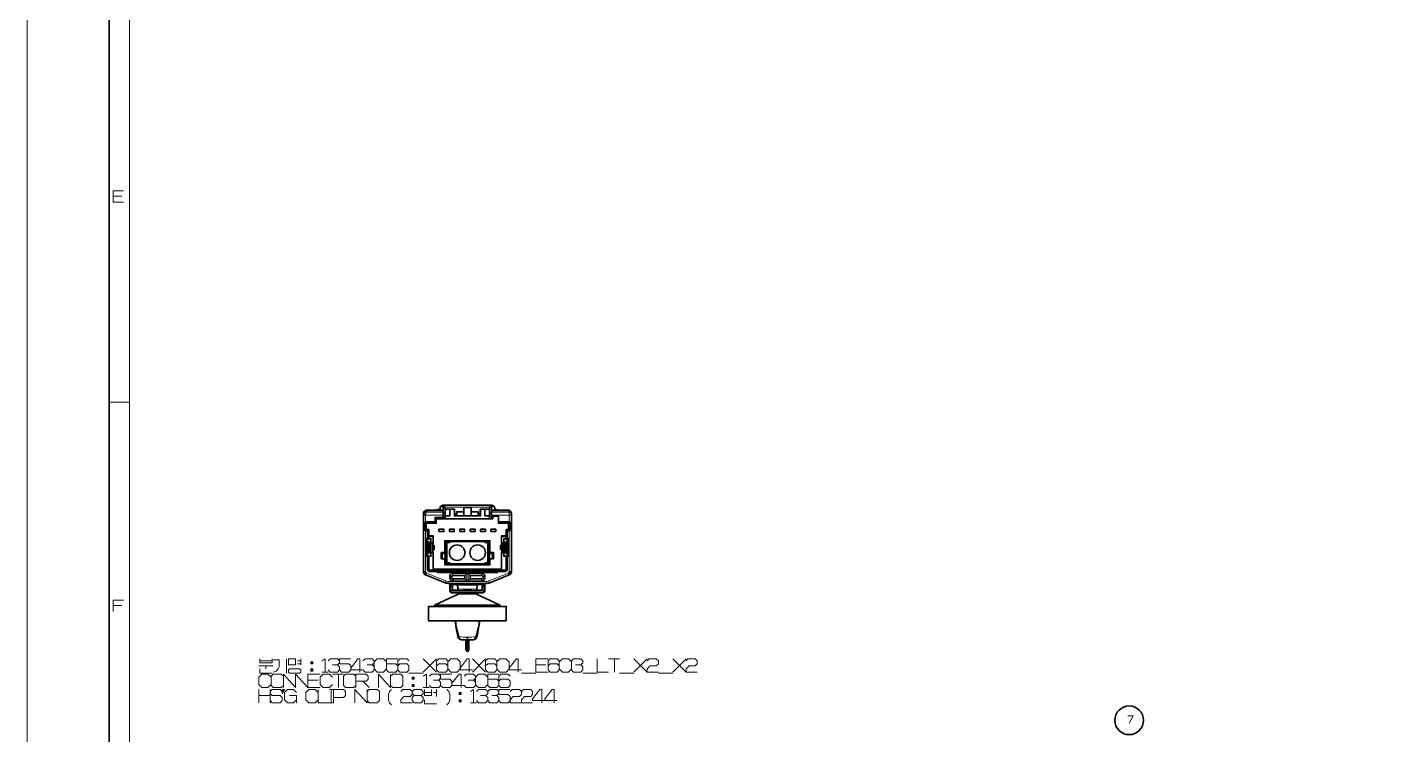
# Model space of a CAD drawing. Header units: millimetres. Extents: x 0 to 174, y 0 to 33.
# Drawn here: x 0 to 13.14, y 9.44 to 16.24 of the extents above; entities that cross this region are included whole.
import ezdxf

# ---------------------------------------------------------------- set-up
doc = ezdxf.new("R2010")
doc.units = ezdxf.units.MM
doc.layers.add('PDF_Geomertry', color=7, linetype='Continuous', true_color=0x405f80)

# ---------------------------------------------------------------- blocks, each defined once
blk = doc.blocks.new('SYM_13543056_007')
at = {"layer": 'PDF_Geomertry', "color": 7, "lineweight": 35}
for points in [[(-0.379, 0.347), (-0.347, 0.347), (-0.347, 0.38), (-0.368, 0.38), (-0.368, 0.468), (-0.392, 0.468), (-0.403, 0.457), (-0.403, 0.541), (-0.392, 0.529), (-0.296, 0.529), (-0.296, 0.573), (-0.233, 0.573), (-0.209, 0.573), (-0.209, 0.585), (-0.209, 0.607), (-0.209, 0.621), (-0.209, 0.677), (-0.209, 0.683), (-0.229, 0.702), (-0.229, 0.691), (-0.229, 0.649), (-0.229, 0.635), (-0.229, 0.607), (-0.229, 0.585), (-0.209, 0.585)], [(-0.26, 0.661), (-0.272, 0.661), (-0.282, 0.66), (-0.291, 0.657), (-0.293, 0.655)], [(-0.209, 0.573), (0.216, 0.573), (0.216, 0.607), (0.216, 0.621), (0.216, 0.677), (0.216, 0.683), (0.236, 0.702), (-0.229, 0.702), (-0.238, 0.701), (-0.247, 0.697), (-0.254, 0.69), (-0.258, 0.681), (-0.26, 0.672), (-0.26, 0.671), (-0.259, 0.678)], [(-0.26, 0.655), (-0.26, 0.669), (-0.26, 0.671)], [(-0.247, 0.696), (-0.254, 0.69), (-0.254, 0.689)], [(-0.229, 0.702), (-0.236, 0.702)], [(-0.166, 0.664), (-0.166, 0.6), (-0.209, 0.6)], [(-0.209, 0.652), (-0.205, 0.661), (-0.197, 0.664), (-0.12, 0.664), (-0.12, 0.622), (-0.12, 0.606), (-0.099, 0.606), (-0.099, 0.622), (-0.099, 0.639), (-0.032, 0.639)], [(0.039, 0.6), (-0.032, 0.6), (-0.122, 0.6), (-0.122, 0.664)], [(0.13, 0.664), (0.13, 0.6), (0.039, 0.6), (0.039, 0.679), (-0.032, 0.679), (-0.032, 0.6)], [(0.039, 0.639), (0.106, 0.639), (0.106, 0.622), (0.106, 0.606), (0.128, 0.606), (0.128, 0.622), (0.128, 0.664), (0.204, 0.664), (0.213, 0.661), (0.216, 0.652)], [(0.216, 0.6), (0.173, 0.6), (0.173, 0.664)], [(0.393, 0.655), (0.254, 0.655), (0.246, 0.654), (0.236, 0.649), (0.236, 0.691), (0.236, 0.702), (0.237, 0.702), (0.246, 0.701), (0.255, 0.696), (0.262, 0.689), (0.266, 0.68), (0.268, 0.671), (0.268, 0.669), (0.268, 0.655)], [(0.243, 0.702), (0.236, 0.702)], [(0.261, 0.69), (0.255, 0.696)], [(0.268, 0.671), (0.267, 0.678)], [(0.301, 0.655), (0.292, 0.659), (0.282, 0.661), (0.279, 0.661), (0.268, 0.661)], [(-0.415, 0.638), (-0.419, 0.628), (-0.42, 0.622)], [(-0.42, 0.063), (-0.418, 0.053), (-0.414, 0.044), (-0.408, 0.037), (-0.399, 0.032), (-0.399, 0.032), (-0.396, 0.037), (-0.391, 0.05), (-0.397, 0.054), (-0.4, 0.063), (-0.414, 0.063), (-0.42, 0.063), (-0.42, 0.607), (-0.42, 0.621), (-0.418, 0.626), (-0.416, 0.63), (-0.411, 0.633), (-0.4, 0.636)], [(-0.42, 0.607), (-0.4, 0.607), (-0.4, 0.635)], [(-0.419, 0.622), (-0.42, 0.622)], [(-0.386, 0.655), (-0.396, 0.654), (-0.404, 0.65), (-0.405, 0.649), (-0.41, 0.645), (-0.416, 0.637)], [(-0.233, 0.573), (-0.229, 0.585), (-0.307, 0.585), (-0.307, 0.541), (-0.4, 0.541), (-0.403, 0.541)], [(-0.386, 0.649), (-0.395, 0.646), (-0.396, 0.645)], [(-0.392, 0.468), (-0.392, 0.529)], [(-0.386, 0.655), (-0.247, 0.655), (-0.239, 0.654), (-0.229, 0.649)], [(-0.307, 0.585), (-0.296, 0.573)], [(-0.296, 0.529), (-0.307, 0.541)], [(-0.12, 0.612), (-0.122, 0.612)], [(-0.1, 0.6), (-0.1, 0.606)], [(0.108, 0.606), (0.108, 0.6)], [(0.128, 0.612), (0.13, 0.612)], [(0.236, 0.649), (0.236, 0.635), (0.236, 0.607), (0.236, 0.573), (0.216, 0.573)], [(0.236, 0.573), (0.248, 0.573), (0.248, 0.596), (0.303, 0.596), (0.303, 0.541), (0.407, 0.541), (0.411, 0.541)], [(0.303, 0.541), (0.303, 0.529), (0.399, 0.529)], [(0.415, 0.647), (0.412, 0.649), (0.404, 0.654), (0.394, 0.655), (0.393, 0.655)], [(0.406, 0.032), (0.414, 0.036), (0.421, 0.044), (0.425, 0.052), (0.427, 0.062), (0.427, 0.063), (0.427, 0.607), (0.427, 0.621), (0.425, 0.628), (0.421, 0.631), (0.416, 0.634), (0.407, 0.635)], [(0.427, 0.621), (0.426, 0.631), (0.421, 0.64), (0.415, 0.647)], [(-0.403, 0.457), (-0.4, 0.456), (-0.38, 0.456), (-0.368, 0.468)], [(0.411, 0.457), (0.407, 0.456), (0.387, 0.456), (0.387, 0.38), (0.398, 0.38), (0.398, 0.211), (0.387, 0.211), (0.387, 0.084), (0.387, 0.082), (0.384, 0.073), (0.377, 0.067), (0.368, 0.065), (0.291, 0.065), (0.291, 0.055), (-0.284, 0.055), (-0.284, 0.065), (-0.36, 0.065), (-0.363, 0.065), (-0.371, 0.068), (-0.378, 0.075), (-0.38, 0.084), (-0.38, 0.211), (-0.391, 0.211), (-0.391, 0.38), (-0.38, 0.38), (-0.38, 0.456)], [(-0.368, 0.407), (-0.325, 0.407), (-0.325, 0.342), (-0.329, 0.342), (-0.334, 0.342), (-0.346, 0.342), (-0.352, 0.342), (-0.363, 0.342), (-0.372, 0.342), (-0.375, 0.342), (-0.375, 0.249), (-0.372, 0.249), (-0.363, 0.249), (-0.352, 0.249), (-0.346, 0.249), (-0.334, 0.249), (-0.329, 0.249)], [(0.376, 0.407), (0.332, 0.407), (0.332, 0.316), (0.324, 0.316), (0.324, 0.275), (0.336, 0.275)], [(0.386, 0.347), (0.355, 0.347), (0.355, 0.38), (0.376, 0.38), (0.376, 0.468), (0.399, 0.468)], [(0.376, 0.468), (0.387, 0.456)], [(-0.368, 0.38), (-0.38, 0.38)], [(-0.379, 0.38), (-0.379, 0.211)], [(-0.363, 0.249), (-0.363, 0.342)], [(-0.329, 0.342), (-0.329, 0.249), (-0.325, 0.249), (-0.325, 0.098), (-0.322, 0.09), (-0.313, 0.086), (0.321, 0.086), (0.329, 0.09), (0.332, 0.098), (0.332, 0.249), (0.336, 0.249), (0.338, 0.249), (0.344, 0.249), (0.355, 0.249), (0.362, 0.249), (0.372, 0.249), (0.382, 0.249), (0.382, 0.342), (0.372, 0.342), (0.362, 0.342), (0.362, 0.249)], [(-0.329, 0.275), (-0.317, 0.275), (-0.317, 0.316), (-0.329, 0.316)], [(-0.214, 0.361), (-0.206, 0.354)], [(0.213, 0.188), (0.213, 0.137), (-0.206, 0.137), (-0.206, 0.188), (-0.206, 0.247), (-0.206, 0.354), (0.213, 0.354), (0.213, 0.247)], [(-0.206, 0.317), (-0.201, 0.317), (-0.201, 0.137)], [(-0.206, 0.315), (-0.203, 0.315), (-0.201, 0.317)], [(-0.203, 0.315), (-0.203, 0.137)], [(-0.165, 0.354), (-0.165, 0.344), (-0.193, 0.344), (-0.195, 0.346)], [(-0.166, 0.147), (-0.17, 0.145), (-0.195, 0.145), (-0.195, 0.346), (-0.17, 0.346), (-0.165, 0.344)], [(-0.193, 0.344), (-0.193, 0.147)], [(0.173, 0.354), (0.173, 0.344), (0.201, 0.344), (0.202, 0.346)], [(0.173, 0.344), (0.178, 0.346), (0.202, 0.346), (0.202, 0.145), (0.178, 0.145), (0.173, 0.147)], [(0.201, 0.147), (0.201, 0.344)], [(0.208, 0.137), (0.208, 0.317), (0.213, 0.317)], [(0.208, 0.317), (0.21, 0.315)], [(0.213, 0.315), (0.21, 0.315), (0.21, 0.137)], [(0.221, 0.361), (0.213, 0.354)], [(0.336, 0.249), (0.336, 0.342), (0.332, 0.342)], [(0.336, 0.316), (0.332, 0.316)], [(0.362, 0.342), (0.355, 0.342), (0.344, 0.342), (0.338, 0.342), (0.336, 0.342)], [(0.387, 0.38), (0.376, 0.38)], [(0.386, 0.211), (0.386, 0.38)], [(-0.38, 0.211), (-0.368, 0.211)], [(-0.379, 0.244), (-0.347, 0.244), (-0.347, 0.211), (-0.368, 0.211), (-0.368, 0.084), (-0.364, 0.077), (-0.36, 0.076), (-0.272, 0.076), (-0.272, 0.067), (-0.284, 0.055)], [(-0.246, 0.188), (-0.246, 0.247)], [(-0.242, 0.188), (-0.242, 0.247)], [(-0.209, 0.238), (-0.238, 0.238), (-0.238, 0.188)], [(-0.227, 0.238), (-0.227, 0.247)], [(-0.214, 0.247), (-0.206, 0.247)], [(-0.206, 0.188), (-0.214, 0.188)], [(-0.214, 0.129), (-0.206, 0.137)], [(-0.211, 0.247), (-0.211, 0.238)], [(-0.209, 0.247), (-0.209, 0.188)], [(-0.165, 0.137), (-0.165, 0.147), (-0.193, 0.147), (-0.195, 0.145)], [(0.173, 0.137), (0.173, 0.147), (0.201, 0.147), (0.202, 0.145)], [(0.221, 0.188), (0.213, 0.188), (0.213, 0.247), (0.221, 0.247)], [(0.213, 0.137), (0.221, 0.129)], [(0.216, 0.188), (0.216, 0.247)], [(0.246, 0.188), (0.246, 0.238), (0.216, 0.238)], [(0.218, 0.238), (0.218, 0.247)], [(0.234, 0.238), (0.234, 0.247)], [(0.25, 0.188), (0.25, 0.247)], [(0.254, 0.188), (0.254, 0.247)], [(0.376, 0.084), (0.376, 0.211), (0.355, 0.211), (0.355, 0.244), (0.386, 0.244)], [(0.387, 0.211), (0.376, 0.211)], [(-0.399, 0.032), (-0.211, -0.044), (-0.202, -0.047), (-0.192, -0.049), (-0.182, -0.05), (-0.182, -0.05), (-0.18, -0.05)], [(-0.284, 0.065), (-0.272, 0.076), (-0.168, 0.076), (-0.156, 0.077)], [(0.279, 0.067), (-0.272, 0.067)], [(-0.166, 0.017), (-0.165, 0.025), (-0.161, 0.032), (-0.156, 0.039), (-0.149, 0.044), (-0.143, 0.046), (-0.136, 0.047)], [(-0.146, 0.004), (-0.146, 0.017), (-0.166, 0.017)], [(-0.136, -0.026), (-0.144, -0.025), (-0.151, -0.021), (-0.158, -0.016), (-0.163, -0.009), (-0.165, -0.003), (-0.166, 0.004)], [(-0.156, 0.076), (-0.156, 0.077), (-0.155, 0.076), (-0.156, 0.076), (-0.158, 0.077), (-0.163, 0.084), (-0.163, 0.086)], [(0.291, 0.065), (0.279, 0.076), (0.176, 0.076), (0.164, 0.077), (0.163, 0.076), (0.162, 0.076), (-0.155, 0.076)], [(-0.146, 0.004), (-0.142, -0.004), (-0.136, -0.006), (-0.116, -0.006), (-0.022, -0.006), (-0.022, 0.027), (-0.136, 0.027), (-0.144, 0.023), (-0.146, 0.017)], [(-0.123, 0.076), (-0.116, 0.081), (-0.115, 0.084), (-0.115, 0.086)], [(-0.074, 0.086), (-0.074, 0.084)], [(-0.074, 0.084), (-0.07, 0.077), (-0.066, 0.076)], [(-0.002, 0.047), (-0.022, 0.027)], [(0.029, 0.027), (0.01, 0.047)], [(0.074, 0.076), (0.081, 0.081), (0.082, 0.084), (0.082, 0.086)], [(0.123, 0.086), (0.123, 0.084), (0.127, 0.077), (0.131, 0.076)], [(0.144, 0.047), (0.152, 0.045), (0.158, 0.042), (0.165, 0.037), (0.17, 0.03), (0.172, 0.024), (0.173, 0.017)], [(0.173, 0.004), (0.172, -0.004), (0.169, -0.011), (0.163, -0.018), (0.156, -0.023), (0.15, -0.025), (0.144, -0.026)], [(0.163, 0.076), (0.17, 0.082), (0.17, 0.084), (0.17, 0.086)], [(0.187, -0.05), (0.189, -0.05), (0.199, -0.049), (0.209, -0.047), (0.218, -0.044), (0.219, -0.044), (0.406, 0.032), (0.404, 0.037), (0.399, 0.05), (0.406, 0.056), (0.407, 0.063), (0.421, 0.063), (0.427, 0.063)], [(0.291, 0.055), (0.279, 0.067), (0.279, 0.076), (0.368, 0.076), (0.375, 0.081), (0.376, 0.084)], [(-0.185, -0.05), (-0.177, -0.051), (-0.046, -0.051), (-0.039, -0.052), (-0.031, -0.057)], [(-0.177, -0.051), (-0.181, -0.05), (-0.18, -0.05), (0.187, -0.05), (0.188, -0.05)], [(-0.135, -0.057), (-0.156, -0.057), (-0.163, -0.062), (-0.164, -0.065), (-0.164, -0.077), (-0.164, -0.12), (-0.163, -0.124), (-0.159, -0.133), (-0.159, -0.133), (-0.151, -0.139)], [(-0.163, -0.126), (-0.159, -0.133)], [(-0.156, -0.12), (-0.154, -0.129), (-0.152, -0.134), (-0.149, -0.138), (-0.147, -0.14), (-0.144, -0.14), (-0.151, -0.139), (-0.144, -0.14), (-0.123, -0.14), (0.13, -0.14), (0.151, -0.14), (0.158, -0.139), (0.151, -0.14), (0.154, -0.14), (0.157, -0.138), (0.16, -0.134), (0.162, -0.129), (0.163, -0.12)], [(0.171, -0.065), (0.167, -0.058), (0.163, -0.057), (0.143, -0.057), (0.096, -0.057), (-0.088, -0.057), (-0.135, -0.057), (-0.137, -0.058), (-0.14, -0.06), (-0.141, -0.065), (-0.14, -0.067), (-0.14, -0.077), (-0.14, -0.113), (-0.136, -0.12), (-0.132, -0.12)], [(-0.14, -0.057), (-0.14, -0.051)], [(-0.136, -0.026), (-0.136, -0.006)], [(-0.132, -0.12), (-0.06, -0.12), (-0.038, -0.117), (-0.028, -0.117), (-0.018, -0.117), (0.026, -0.117), (0.036, -0.117), (0.046, -0.117), (0.067, -0.12), (0.139, -0.12)], [(-0.11, -0.057), (-0.11, -0.051)], [(-0.101, -0.057), (-0.101, -0.051)], [(-0.06, -0.12), (-0.026, -0.12), (-0.022, -0.122), (-0.022, -0.122), (0.029, -0.122), (0.03, -0.122), (0.033, -0.12), (0.067, -0.12)], [(-0.059, -0.051), (-0.058, -0.056), (-0.058, -0.057), (-0.058, -0.057)], [(-0.022, -0.051), (-0.032, -0.051), (-0.041, -0.051), (-0.045, -0.051)], [(-0.026, -0.117), (-0.026, -0.118), (-0.026, -0.12)], [(-0.022, -0.006), (-0.002, -0.026)], [(0.029, -0.006), (0.01, -0.026)], [(0.053, -0.051), (0.043, -0.051), (0.033, -0.051), (0.029, -0.051)], [(0.033, -0.117), (0.033, -0.118)], [(0.033, -0.12), (0.033, -0.118)], [(0.039, -0.057), (0.044, -0.054), (0.053, -0.051), (0.185, -0.051), (0.193, -0.05)], [(0.065, -0.057), (0.065, -0.057), (0.065, -0.057), (0.065, -0.057), (0.066, -0.057), (0.066, -0.056), (0.067, -0.051)], [(0.108, -0.051), (0.108, -0.057)], [(0.118, -0.051), (0.118, -0.057)], [(0.139, -0.12), (0.147, -0.116), (0.147, -0.113)], [(0.147, -0.113), (0.147, -0.077), (0.147, -0.075), (0.148, -0.065), (0.147, -0.06), (0.144, -0.058), (0.143, -0.057)], [(0.147, -0.051), (0.147, -0.057)], [(0.158, -0.139), (0.166, -0.133), (0.171, -0.125), (0.171, -0.124), (0.171, -0.12), (0.171, -0.077), (0.171, -0.065)], [(0.166, -0.133), (0.171, -0.125), (0.171, -0.124)], [(-0.312, -0.26), (-0.084, -0.152), (-0.079, -0.15), (-0.074, -0.147), (-0.073, -0.142), (-0.076, -0.14)], [(-0.095, -0.14), (-0.095, -0.14)], [(0.083, -0.14), (0.08, -0.144), (0.081, -0.147), (0.087, -0.15), (0.091, -0.152), (0.319, -0.26)], [(0.102, -0.14), (0.102, -0.14)], [(-0.118, -0.27), (-0.118, -0.272)], [(-0.059, -0.272), (-0.059, -0.27)], [(0.067, -0.27), (0.067, -0.272)], [(0.126, -0.27), (0.126, -0.272)], [(-0.115, -0.41), (-0.103, -0.481), (-0.103, -0.482), (-0.1, -0.495), (-0.09, -0.555), (-0.089, -0.557), (-0.087, -0.567), (-0.084, -0.572), (-0.078, -0.579), (-0.071, -0.586), (-0.063, -0.59), (-0.054, -0.593), (-0.047, -0.593)], [(-0.103, -0.482), (-0.107, -0.456), (-0.109, -0.433), (-0.11, -0.41)], [(0.054, -0.593), (0.054, -0.593), (0.064, -0.592), (0.073, -0.589), (0.076, -0.587), (0.079, -0.585), (0.087, -0.579), (0.092, -0.57), (0.096, -0.561), (0.097, -0.557), (0.097, -0.555), (0.11, -0.482), (0.11, -0.481)], [(0.11, -0.482), (0.114, -0.457), (0.117, -0.433), (0.117, -0.41)], [(0.123, -0.41), (0.112, -0.474)], [(-0.089, -0.557), (-0.089, -0.558)], [(0.083, -0.562), (0.077, -0.577), (0.068, -0.588), (0.062, -0.592), (0.054, -0.593), (0.004, -0.593), (-0.047, -0.593)], [(-0.04, -0.593), (-0.037, -0.593)], [(-0.012, -0.593), (-0.012, -0.685), (-0.011, -0.688), (-0.011, -0.689), (-0.005, -0.697), (0, -0.705), (0.004, -0.707), (0.007, -0.705)], [(0.004, -0.568), (0.004, -0.593)], [(0.019, -0.593), (0.019, -0.685)], [(0.047, -0.593), (0.043, -0.593)], [(0.019, -0.688), (0.013, -0.696), (0.008, -0.704), (0.007, -0.705)], [(0.019, -0.688), (0.02, -0.685)]]:
    blk.add_lwpolyline(points, dxfattribs=at)
at = {"layer": 'PDF_Geomertry', "color": 7, "lineweight": 13}
for points in [[(-0.209, 0.677), (-0.229, 0.691), (-0.237, 0.69), (-0.245, 0.688), (-0.251, 0.684), (-0.256, 0.68), (-0.259, 0.675), (-0.26, 0.669)], [(0.216, 0.683), (-0.209, 0.683)], [(0.268, 0.669), (0.267, 0.674), (0.264, 0.679), (0.26, 0.683), (0.254, 0.687), (0.239, 0.691), (0.236, 0.691), (0.216, 0.677)], [(-0.396, 0.645), (-0.4, 0.637), (-0.4, 0.635)], [(-0.209, 0.621), (-0.229, 0.635), (-0.4, 0.635)], [(-0.209, 0.607), (-0.229, 0.607), (-0.4, 0.607), (-0.4, 0.541)], [(-0.386, 0.655), (-0.386, 0.649), (-0.229, 0.649)], [(-0.12, 0.622), (-0.099, 0.622)], [(0.106, 0.622), (0.128, 0.622)], [(0.393, 0.649), (0.396, 0.649), (0.404, 0.644), (0.407, 0.635), (0.236, 0.635), (0.216, 0.621)], [(0.407, 0.635), (0.407, 0.607), (0.236, 0.607), (0.216, 0.607)], [(0.393, 0.655), (0.393, 0.649), (0.236, 0.649)], [(0.407, 0.541), (0.407, 0.607), (0.427, 0.607)], [(-0.4, 0.456), (-0.4, 0.063)], [(-0.325, 0.399), (-0.368, 0.399)], [(0.376, 0.399), (0.332, 0.399)], [(0.407, 0.063), (0.407, 0.456)], [(-0.372, 0.342), (-0.372, 0.249)], [(-0.352, 0.249), (-0.352, 0.342)], [(-0.346, 0.249), (-0.346, 0.342)], [(-0.334, 0.249), (-0.334, 0.342)], [(-0.17, 0.346), (-0.17, 0.354)], [(0.178, 0.354), (0.178, 0.346)], [(0.338, 0.342), (0.338, 0.249)], [(0.344, 0.342), (0.344, 0.249)], [(0.355, 0.342), (0.355, 0.249)], [(0.372, 0.249), (0.372, 0.342)], [(-0.17, 0.137), (-0.17, 0.145)], [(0.178, 0.145), (0.178, 0.137)], [(-0.414, 0.063), (-0.412, 0.053), (-0.407, 0.045), (-0.4, 0.039), (-0.396, 0.037)], [(-0.391, 0.05), (-0.204, -0.026), (-0.195, -0.029), (-0.185, -0.03), (-0.182, -0.03), (0.189, -0.03), (0.199, -0.029), (0.208, -0.027), (0.211, -0.026), (0.399, 0.05)], [(-0.368, 0.084), (-0.38, 0.084)], [(-0.36, 0.065), (-0.36, 0.076)], [(-0.163, 0.084), (-0.17, 0.084), (-0.17, 0.086)], [(-0.17, 0.084), (-0.168, 0.076)], [(-0.146, 0.004), (-0.166, 0.004), (-0.166, 0.017)], [(-0.136, 0.027), (-0.136, 0.047), (-0.002, 0.047), (-0.002, -0.026), (-0.116, -0.026), (-0.136, -0.026)], [(-0.115, 0.084), (-0.107, 0.084)], [(-0.107, 0.086), (-0.107, 0.084), (-0.11, 0.076)], [(-0.082, 0.086), (-0.082, 0.084), (-0.08, 0.076)], [(-0.082, 0.084), (-0.074, 0.084)], [(0.144, -0.006), (0.144, -0.026), (0.124, -0.026), (0.01, -0.026), (0.01, 0.047), (0.144, 0.047), (0.144, 0.027)], [(0.082, 0.084), (0.089, 0.084)], [(0.089, 0.086), (0.089, 0.084), (0.087, 0.076)], [(0.115, 0.086), (0.115, 0.084), (0.117, 0.076)], [(0.115, 0.084), (0.123, 0.084)], [(0.154, 0.017), (0.173, 0.017), (0.173, 0.004), (0.154, 0.004)], [(0.162, 0.076), (0.164, 0.077)], [(0.176, 0.076), (0.178, 0.084), (0.17, 0.084)], [(0.178, 0.086), (0.178, 0.084)], [(0.368, 0.065), (0.368, 0.076)], [(0.387, 0.084), (0.376, 0.084)], [(0.404, 0.037), (0.412, 0.042), (0.418, 0.05), (0.421, 0.059), (0.421, 0.063)], [(-0.204, -0.026), (-0.211, -0.044)], [(-0.182, -0.03), (-0.182, -0.05)], [(-0.177, -0.051), (-0.177, -0.051)], [(-0.164, -0.077), (-0.156, -0.077), (-0.156, -0.057)], [(-0.164, -0.12), (-0.156, -0.12)], [(-0.14, -0.077), (-0.156, -0.077), (-0.156, -0.12), (-0.132, -0.12), (-0.083, -0.117), (0.091, -0.117), (0.139, -0.12), (0.163, -0.12), (0.163, -0.077), (0.147, -0.077)], [(-0.096, -0.065), (-0.141, -0.065)], [(-0.14, -0.113), (-0.091, -0.109), (-0.095, -0.071)], [(-0.132, -0.051), (-0.132, -0.057)], [(-0.109, -0.051), (-0.109, -0.057)], [(-0.102, -0.057), (-0.102, -0.051)], [(-0.093, -0.051), (-0.093, -0.057)], [(-0.046, -0.051), (-0.045, -0.051), (-0.041, -0.052), (-0.037, -0.053), (-0.034, -0.055), (-0.031, -0.057)], [(-0.026, -0.12), (-0.026, -0.117)], [(-0.022, -0.057), (-0.022, -0.051), (0.029, -0.051), (0.029, -0.057)], [(-0.022, -0.122), (-0.022, -0.117)], [(0.029, -0.122), (0.029, -0.117)], [(0.033, -0.12), (0.033, -0.117)], [(0.038, -0.057), (0.043, -0.053), (0.053, -0.051), (0.053, -0.051)], [(0.102, -0.071), (0.102, -0.07), (0.101, -0.07), (0.1, -0.069), (0.094, -0.067), (0.095, -0.06), (0.096, -0.058), (0.096, -0.058), (0.096, -0.057), (0.096, -0.057), (0.099, -0.058), (0.104, -0.065)], [(0.148, -0.065), (0.104, -0.065), (0.104, -0.065), (0.103, -0.065), (0.103, -0.066), (0.103, -0.067), (0.102, -0.071), (0.099, -0.109), (0.147, -0.113)], [(0.1, -0.057), (0.1, -0.051)], [(0.109, -0.051), (0.109, -0.057)], [(0.117, -0.057), (0.117, -0.051)], [(0.14, -0.057), (0.14, -0.051)], [(0.163, -0.057), (0.163, -0.077), (0.171, -0.077)], [(0.163, -0.12), (0.171, -0.12)], [(0.185, -0.051), (0.185, -0.051), (0.188, -0.05)], [(0.189, -0.05), (0.189, -0.03)], [(0.211, -0.026), (0.219, -0.044)], [(0.091, -0.152), (0.088, -0.152), (-0.084, -0.152)], [(-0.079, -0.15), (0.083, -0.15), (0.087, -0.15)], [(-0.074, -0.147), (0.081, -0.147)], [(-0.103, -0.27), (-0.103, -0.272)], [(-0.05, -0.272), (-0.05, -0.27)], [(0.057, -0.27), (0.057, -0.272)], [(0.11, -0.27), (0.11, -0.272)], [(-0.109, -0.433), (-0.107, -0.443), (-0.104, -0.452), (-0.102, -0.462), (-0.099, -0.471), (-0.097, -0.481), (-0.095, -0.49), (-0.092, -0.499)], [(-0.1, -0.495), (-0.1, -0.496), (-0.099, -0.497), (-0.097, -0.498), (-0.092, -0.499)], [(0.083, -0.562), (0.045, -0.566), (0.004, -0.568), (-0.037, -0.566), (-0.076, -0.562), (-0.092, -0.499), (-0.092, -0.499)], [(0.117, -0.433), (0.114, -0.442), (0.112, -0.451), (0.11, -0.461), (0.107, -0.47), (0.105, -0.48), (0.102, -0.49), (0.1, -0.499), (0.098, -0.505), (0.096, -0.515), (0.093, -0.524), (0.091, -0.534), (0.088, -0.543), (0.086, -0.553), (0.083, -0.562), (0.093, -0.559), (0.096, -0.557), (0.097, -0.555)], [(-0.09, -0.555), (-0.089, -0.556), (-0.088, -0.557), (-0.086, -0.56), (-0.076, -0.562), (-0.071, -0.575), (-0.064, -0.585), (-0.056, -0.591), (-0.047, -0.593)], [(0.001, -0.593), (0.001, -0.705), (-0.004, -0.696), (-0.01, -0.688), (-0.011, -0.687), (-0.011, -0.593)], [(0.018, -0.593), (0.018, -0.687), (0.013, -0.695), (0.007, -0.704), (0.007, -0.705), (0.007, -0.593)], [(-0.012, -0.685), (-0.012, -0.686), (-0.012, -0.686), (-0.011, -0.687), (-0.011, -0.687), (-0.011, -0.688)], [(0, -0.705), (0.001, -0.705), (0.002, -0.705), (0.004, -0.705), (0.005, -0.705), (0.007, -0.705), (0.007, -0.705)], [(0.019, -0.688), (0.018, -0.687), (0.019, -0.687), (0.019, -0.686), (0.019, -0.686), (0.019, -0.685)]]:
    blk.add_lwpolyline(points, dxfattribs=at)
at = {"layer": 'PDF_Geomertry', "color": 7, "lineweight": 35}
for points in [[(0.411, 0.541), (0.411, 0.457), (0.399, 0.468), (0.399, 0.529)], [(-0.27, 0.448), (-0.27, 0.471), (-0.223, 0.471), (-0.223, 0.448)], [(-0.17, 0.448), (-0.17, 0.471), (-0.123, 0.471), (-0.123, 0.448)], [(-0.07, 0.448), (-0.07, 0.471), (-0.023, 0.471), (-0.023, 0.448)], [(0.03, 0.448), (0.03, 0.471), (0.077, 0.471), (0.077, 0.448)], [(0.13, 0.448), (0.13, 0.471), (0.177, 0.471), (0.177, 0.448)], [(0.277, 0.471), (0.277, 0.448), (0.23, 0.448), (0.23, 0.471)], [(0.256, 0.188), (0.256, 0.247), (0.221, 0.247), (0.221, 0.361), (-0.214, 0.361), (-0.214, 0.247), (-0.248, 0.247), (-0.248, 0.188), (-0.214, 0.188), (-0.214, 0.129), (0.221, 0.129), (0.221, 0.188)], [(0.154, 0.004), (0.154, 0.017), (0.15, 0.025), (0.144, 0.027), (0.029, 0.027), (0.029, -0.006), (0.124, -0.006), (0.144, -0.006), (0.152, -0.002)], [(-0.312, -0.27), (0.319, -0.27), (0.319, -0.26), (-0.312, -0.26)], [(0.378, -0.41), (-0.37, -0.41), (-0.37, -0.272), (0.378, -0.272)]]:
    blk.add_lwpolyline(points, close=True, dxfattribs=at)
at = {"layer": 'PDF_Geomertry', "color": 7, "lineweight": 13}
for points in [[(-0.087, -0.067), (-0.087, -0.062), (-0.088, -0.058), (-0.088, -0.058), (-0.088, -0.057), (-0.088, -0.057), (-0.088, -0.057), (-0.09, -0.058), (-0.092, -0.058), (-0.093, -0.059), (-0.095, -0.061), (-0.096, -0.065), (-0.096, -0.065), (-0.096, -0.065), (-0.096, -0.066), (-0.095, -0.067), (-0.095, -0.071), (-0.094, -0.07), (-0.092, -0.069), (-0.09, -0.068)], [(-0.083, -0.117), (-0.087, -0.116), (-0.091, -0.109), (-0.09, -0.107), (-0.089, -0.106), (-0.086, -0.105), (-0.083, -0.105)], [(-0.087, -0.067), (-0.083, -0.105), (0.091, -0.105), (0.094, -0.067)], [(0.091, -0.117), (0.098, -0.112), (0.099, -0.109), (0.098, -0.108), (0.098, -0.107), (0.096, -0.106), (0.094, -0.105), (0.091, -0.105)]]:
    blk.add_lwpolyline(points, close=True, dxfattribs=at)
at = {"layer": 'PDF_Geomertry', "color": 7, "lineweight": 35}
for centre in [(-0.095, 0.246), (0.102, 0.246)]:
    blk.add_circle(centre, 0.0748, dxfattribs=at)

msp = doc.modelspace()

# ---------------------------------------------------------------- linework, layer by layer
at = {"layer": 'PDF_Geomertry', "color": 7, "lineweight": 13}
for points in [[(173.622, 33.111), (173.622, 0.001), (0, 0.001), (0, 33.111)], [(0.928, 14.67), (0.827, 14.67), (0.827, 14.561), (0.928, 14.561)], [(0.911, 14.62), (0.827, 14.62)], [(0.787, 12.639), (0.984, 12.639)], [(0.928, 10.733), (0.827, 10.733), (0.827, 10.624)], [(0.911, 10.683), (0.827, 10.683)], [(2.239, 10.169), (2.239, 10.13), (2.357, 10.13), (2.357, 10.169), (2.357, 10.149), (2.239, 10.149)], [(2.367, 10.159), (2.426, 10.159), (2.426, 10.12), (2.426, 10.09), (2.417, 10.071), (2.397, 10.051), (2.367, 10.041)], [(2.495, 10.169), (2.495, 10.031)], [(2.603, 10.149), (2.633, 10.149)], [(2.603, 10.12), (2.633, 10.12)], [(2.633, 10.169), (2.633, 10.11)], [(2.741, 10.14), (2.741, 10.12)], [(2.84, 10.149), (2.869, 10.169), (2.869, 10.041)], [(2.899, 10.149), (2.918, 10.169), (2.987, 10.169), (3.007, 10.149), (3.007, 10.13), (2.987, 10.11), (2.938, 10.11), (2.987, 10.11), (3.007, 10.09), (3.007, 10.061), (2.987, 10.041), (2.918, 10.041), (2.899, 10.061)], [(3.115, 10.169), (3.007, 10.169), (3.007, 10.12), (3.096, 10.12), (3.115, 10.1), (3.115, 10.061), (3.096, 10.041), (3.027, 10.041), (3.007, 10.061)], [(3.204, 10.041), (3.204, 10.169), (3.184, 10.169), (3.115, 10.08), (3.115, 10.061), (3.233, 10.061), (3.253, 10.041), (3.322, 10.041), (3.342, 10.061), (3.342, 10.09), (3.322, 10.11), (3.273, 10.11), (3.322, 10.11), (3.342, 10.13), (3.342, 10.149), (3.322, 10.169), (3.253, 10.169), (3.233, 10.149)], [(3.568, 10.169), (3.46, 10.169), (3.46, 10.12), (3.548, 10.12), (3.568, 10.1), (3.568, 10.061), (3.548, 10.041), (3.479, 10.041), (3.46, 10.061)], [(3.676, 10.149), (3.657, 10.169), (3.588, 10.169), (3.568, 10.149), (3.568, 10.061), (3.588, 10.041), (3.657, 10.041), (3.676, 10.061), (3.676, 10.1), (3.657, 10.12), (3.588, 10.12), (3.568, 10.1)], [(3.814, 10.169), (3.942, 10.041)], [(3.942, 10.169), (3.814, 10.041)], [(4.05, 10.149), (4.031, 10.169), (3.962, 10.169), (3.942, 10.149), (3.942, 10.061), (3.962, 10.041), (4.031, 10.041), (4.05, 10.061), (4.05, 10.1), (4.031, 10.12), (3.962, 10.12), (3.942, 10.1)], [(4.257, 10.041), (4.257, 10.169), (4.237, 10.169), (4.168, 10.08), (4.168, 10.061), (4.287, 10.061)], [(4.287, 10.169), (4.414, 10.041)], [(4.414, 10.169), (4.287, 10.041)], [(4.523, 10.149), (4.503, 10.169), (4.434, 10.169), (4.414, 10.149), (4.414, 10.061), (4.434, 10.041), (4.503, 10.041), (4.523, 10.061), (4.523, 10.1), (4.503, 10.12), (4.434, 10.12), (4.414, 10.1)], [(4.729, 10.041), (4.729, 10.169), (4.71, 10.169), (4.641, 10.08), (4.641, 10.061), (4.759, 10.061)], [(5.015, 10.169), (4.897, 10.169), (4.897, 10.041), (5.015, 10.041)], [(5.123, 10.149), (5.103, 10.169), (5.035, 10.169), (5.015, 10.149), (5.015, 10.061), (5.035, 10.041), (5.103, 10.041), (5.123, 10.061), (5.123, 10.1), (5.103, 10.12), (5.035, 10.12), (5.015, 10.1)], [(5.241, 10.149), (5.261, 10.169), (5.33, 10.169), (5.35, 10.149), (5.35, 10.13), (5.33, 10.11), (5.281, 10.11), (5.33, 10.11), (5.35, 10.09), (5.35, 10.061), (5.33, 10.041), (5.261, 10.041), (5.241, 10.061)], [(5.487, 10.169), (5.487, 10.041), (5.596, 10.041)], [(5.596, 10.169), (5.704, 10.169)], [(5.655, 10.169), (5.655, 10.041)], [(5.842, 10.169), (5.97, 10.041)], [(5.97, 10.169), (5.842, 10.041)], [(5.97, 10.149), (5.989, 10.169), (6.058, 10.169), (6.078, 10.149), (6.078, 10.12), (6.058, 10.1), (5.999, 10.1), (5.97, 10.071), (5.97, 10.041), (6.078, 10.041)], [(6.216, 10.169), (6.344, 10.041)], [(6.344, 10.169), (6.216, 10.041)], [(6.344, 10.149), (6.363, 10.169), (6.432, 10.169), (6.452, 10.149), (6.452, 10.12), (6.432, 10.1), (6.373, 10.1), (6.344, 10.071), (6.344, 10.041), (6.452, 10.041)], [(2.229, 10.1), (2.367, 10.1)], [(2.348, 9.992), (2.318, 10.021), (2.259, 10.021), (2.229, 9.992), (2.229, 9.923), (2.259, 9.893), (2.318, 9.893), (2.348, 9.923)], [(2.239, 10.071), (2.239, 10.031), (2.357, 10.031)], [(2.298, 10.1), (2.298, 10.071)], [(2.466, 9.893), (2.466, 10.021), (2.584, 9.893), (2.584, 10.021)], [(2.584, 9.893), (2.584, 10.021), (2.702, 9.893), (2.702, 10.021)], [(2.82, 10.021), (2.702, 10.021), (2.702, 9.893), (2.82, 9.893)], [(2.741, 10.071), (2.741, 10.051)], [(2.938, 9.992), (2.909, 10.021), (2.85, 10.021), (2.82, 9.992), (2.82, 9.923), (2.85, 9.893), (2.909, 9.893), (2.938, 9.923)], [(2.84, 10.041), (2.899, 10.041)], [(2.938, 10.021), (3.046, 10.021)], [(2.997, 10.021), (2.997, 9.893)], [(3.164, 9.893), (3.164, 10.021), (3.263, 10.021), (3.283, 10.002), (3.283, 9.972), (3.263, 9.953), (3.164, 9.953)], [(3.381, 9.893), (3.381, 10.021), (3.499, 9.893), (3.499, 10.021)], [(3.676, 10.031), (3.814, 10.031)], [(3.716, 9.992), (3.716, 9.972)], [(3.814, 10.002), (3.844, 10.021), (3.844, 9.893)], [(3.873, 10.002), (3.893, 10.021), (3.962, 10.021), (3.981, 10.002), (3.981, 9.982), (3.962, 9.962), (3.913, 9.962), (3.962, 9.962), (3.981, 9.943), (3.981, 9.913), (3.962, 9.893), (3.893, 9.893), (3.873, 9.913)], [(4.09, 10.021), (3.981, 10.021), (3.981, 9.972), (4.07, 9.972), (4.09, 9.953), (4.09, 9.913), (4.07, 9.893), (4.001, 9.893), (3.981, 9.913)], [(4.178, 9.893), (4.178, 10.021), (4.159, 10.021), (4.09, 9.933), (4.09, 9.913), (4.208, 9.913), (4.227, 9.893), (4.296, 9.893), (4.316, 9.913), (4.316, 9.943), (4.296, 9.962), (4.247, 9.962), (4.296, 9.962), (4.316, 9.982), (4.316, 10.002), (4.296, 10.021), (4.227, 10.021), (4.208, 10.002)], [(4.542, 10.021), (4.434, 10.021), (4.434, 9.972), (4.523, 9.972), (4.542, 9.953), (4.542, 9.913), (4.523, 9.893), (4.454, 9.893), (4.434, 9.913)], [(4.651, 10.002), (4.631, 10.021), (4.562, 10.021), (4.542, 10.002), (4.542, 9.913), (4.562, 9.893), (4.631, 9.893), (4.651, 9.913), (4.651, 9.953), (4.631, 9.972), (4.562, 9.972), (4.542, 9.953)], [(4.759, 10.031), (4.897, 10.031)], [(4.995, 10.11), (4.897, 10.11)], [(5.35, 10.031), (5.487, 10.031)], [(5.704, 10.031), (5.842, 10.031)], [(6.078, 10.031), (6.216, 10.031)], [(2.229, 9.874), (2.229, 9.746)], [(2.338, 9.874), (2.338, 9.746)], [(2.456, 9.854), (2.436, 9.874), (2.357, 9.874), (2.338, 9.854), (2.338, 9.834), (2.357, 9.815), (2.436, 9.815), (2.456, 9.795), (2.456, 9.766), (2.436, 9.746), (2.357, 9.746), (2.338, 9.766)], [(2.466, 9.874), (2.456, 9.834)], [(2.594, 9.844), (2.564, 9.874), (2.505, 9.874), (2.476, 9.844), (2.476, 9.775), (2.505, 9.746), (2.564, 9.746), (2.594, 9.775)], [(2.8, 9.844), (2.771, 9.874), (2.712, 9.874), (2.682, 9.844), (2.682, 9.775), (2.712, 9.746), (2.771, 9.746), (2.8, 9.775)], [(2.8, 9.962), (2.702, 9.962)], [(2.8, 9.874), (2.8, 9.746), (2.909, 9.746), (2.948, 9.746), (2.948, 9.874), (3.046, 9.874), (3.066, 9.854), (3.066, 9.815), (3.046, 9.795), (2.948, 9.795)], [(2.909, 9.874), (2.948, 9.874)], [(2.928, 9.874), (2.928, 9.746)], [(3.155, 9.746), (3.155, 9.874), (3.273, 9.746), (3.273, 9.874)], [(3.233, 9.953), (3.292, 9.893)], [(3.509, 9.874), (3.489, 9.854), (3.479, 9.825), (3.479, 9.775), (3.489, 9.746), (3.509, 9.726)], [(3.598, 9.854), (3.617, 9.874), (3.686, 9.874), (3.706, 9.854), (3.706, 9.825), (3.686, 9.805), (3.627, 9.805), (3.598, 9.775), (3.598, 9.746), (3.706, 9.746)], [(3.716, 9.923), (3.716, 9.903)], [(3.814, 9.893), (3.873, 9.893)], [(3.824, 9.874), (3.824, 9.815), (3.893, 9.815), (3.893, 9.874), (3.893, 9.844), (3.824, 9.844)], [(3.942, 9.874), (3.942, 9.805)], [(4.041, 9.874), (4.06, 9.854), (4.07, 9.825), (4.07, 9.775), (4.06, 9.746), (4.041, 9.726)], [(4.267, 9.854), (4.296, 9.874), (4.296, 9.746)], [(4.326, 9.854), (4.346, 9.874), (4.414, 9.874), (4.434, 9.854), (4.434, 9.834), (4.414, 9.815), (4.365, 9.815), (4.414, 9.815), (4.434, 9.795), (4.434, 9.766), (4.414, 9.746), (4.346, 9.746), (4.326, 9.766)], [(4.434, 9.854), (4.454, 9.874), (4.523, 9.874), (4.542, 9.854), (4.542, 9.834), (4.523, 9.815), (4.474, 9.815), (4.523, 9.815), (4.542, 9.795), (4.542, 9.766), (4.523, 9.746), (4.454, 9.746), (4.434, 9.766)], [(4.651, 9.874), (4.542, 9.874), (4.542, 9.825), (4.631, 9.825), (4.651, 9.805), (4.651, 9.766), (4.631, 9.746), (4.562, 9.746), (4.542, 9.766)], [(4.651, 9.854), (4.67, 9.874), (4.739, 9.874), (4.759, 9.854), (4.759, 9.825), (4.739, 9.805), (4.68, 9.805), (4.651, 9.775), (4.651, 9.746), (4.759, 9.746)], [(4.759, 9.854), (4.779, 9.874), (4.848, 9.874), (4.867, 9.854), (4.867, 9.825), (4.848, 9.805), (4.788, 9.805), (4.759, 9.775), (4.759, 9.746), (4.867, 9.746)], [(4.956, 9.746), (4.956, 9.874), (4.936, 9.874), (4.867, 9.785), (4.867, 9.766), (4.985, 9.766)], [(5.074, 9.746), (5.074, 9.874), (5.054, 9.874), (4.985, 9.785), (4.985, 9.766), (5.103, 9.766)], [(2.229, 9.815), (2.338, 9.815)], [(2.525, 9.815), (2.594, 9.815), (2.594, 9.746)], [(3.726, 9.815), (3.706, 9.795), (3.706, 9.766), (3.726, 9.746), (3.794, 9.746), (3.814, 9.766), (3.814, 9.795), (3.794, 9.815)], [(3.824, 9.775), (3.824, 9.736), (3.942, 9.736)], [(3.913, 9.844), (3.942, 9.844)], [(4.168, 9.844), (4.168, 9.825)], [(4.168, 9.775), (4.168, 9.756)], [(4.267, 9.746), (4.326, 9.746)]]:
    msp.add_lwpolyline(points, dxfattribs=at)
at = {"layer": 'PDF_Geomertry', "color": 7, "lineweight": 35}
msp.add_lwpolyline([(0.787, 0.788), (0.787, 32.324), (172.835, 32.324), (172.835, 0.788)], close=True, dxfattribs=at)
at = {"layer": 'PDF_Geomertry', "color": 7, "lineweight": 13}
for points in [[(0.984, 0.985), (0.984, 32.127), (172.638, 32.127), (172.638, 0.985)], [(2.515, 10.169), (2.584, 10.169), (2.584, 10.11), (2.515, 10.11), (2.515, 10.169)], [(2.731, 10.14), (2.751, 10.14), (2.751, 10.12), (2.731, 10.12), (2.731, 10.14)], [(3.371, 10.169), (3.43, 10.169), (3.46, 10.14), (3.46, 10.071), (3.43, 10.041), (3.371, 10.041), (3.342, 10.071), (3.342, 10.14), (3.371, 10.169)], [(4.08, 10.169), (4.139, 10.169), (4.168, 10.14), (4.168, 10.071), (4.139, 10.041), (4.08, 10.041), (4.05, 10.071), (4.05, 10.14), (4.08, 10.169)], [(4.552, 10.169), (4.611, 10.169), (4.641, 10.14), (4.641, 10.071), (4.611, 10.041), (4.552, 10.041), (4.523, 10.071), (4.523, 10.14), (4.552, 10.169)], [(5.153, 10.169), (5.212, 10.169), (5.241, 10.14), (5.241, 10.071), (5.212, 10.041), (5.153, 10.041), (5.123, 10.071), (5.123, 10.14), (5.153, 10.169)], [(2.367, 10.021), (2.446, 10.021), (2.466, 10.002), (2.466, 9.913), (2.446, 9.893), (2.367, 9.893), (2.348, 9.913), (2.348, 10.002), (2.367, 10.021)], [(2.525, 10.071), (2.623, 10.071), (2.633, 10.061), (2.633, 10.041), (2.623, 10.031), (2.525, 10.031), (2.515, 10.041), (2.515, 10.061), (2.525, 10.071)], [(2.731, 10.071), (2.751, 10.071), (2.751, 10.051), (2.731, 10.051), (2.731, 10.071)], [(3.066, 10.021), (3.145, 10.021), (3.164, 10.002), (3.164, 9.913), (3.145, 9.893), (3.066, 9.893), (3.046, 9.913), (3.046, 10.002), (3.066, 10.021)], [(3.519, 10.021), (3.598, 10.021), (3.617, 10.002), (3.617, 9.913), (3.598, 9.893), (3.519, 9.893), (3.499, 9.913), (3.499, 10.002), (3.519, 10.021)], [(3.706, 9.992), (3.726, 9.992), (3.726, 9.972), (3.706, 9.972), (3.706, 9.992)], [(4.346, 10.021), (4.405, 10.021), (4.434, 9.992), (4.434, 9.923), (4.405, 9.893), (4.346, 9.893), (4.316, 9.923), (4.316, 9.992), (4.346, 10.021)], [(2.456, 9.874), (2.476, 9.874), (2.456, 9.834), (2.456, 9.874)], [(3.292, 9.874), (3.371, 9.874), (3.391, 9.854), (3.391, 9.766), (3.371, 9.746), (3.292, 9.746), (3.273, 9.766), (3.273, 9.854), (3.292, 9.874)], [(3.706, 9.923), (3.726, 9.923), (3.726, 9.903), (3.706, 9.903), (3.706, 9.923)], [(3.726, 9.874), (3.794, 9.874), (3.814, 9.854), (3.814, 9.834), (3.794, 9.815), (3.726, 9.815), (3.706, 9.834), (3.706, 9.854), (3.726, 9.874)], [(4.159, 9.844), (4.178, 9.844), (4.178, 9.825), (4.159, 9.825), (4.159, 9.844)], [(4.159, 9.775), (4.178, 9.775), (4.178, 9.756), (4.159, 9.756), (4.159, 9.775)]]:
    msp.add_lwpolyline(points, close=True, dxfattribs=at)
at = {"layer": 'PDF_Geomertry', "color": 18, "lineweight": 13, "true_color": 0x260000}
msp.add_lwpolyline([(10.599, 9.619), (10.652, 9.619), (10.612, 9.551)], dxfattribs=at)
at = {"layer": 'PDF_Geomertry', "color": 18, "lineweight": 35, "true_color": 0x260000}
msp.add_circle((10.612, 9.577), 0.138, dxfattribs=at)

# ---------------------------------------------------------------- block references
msp.add_blockref('SYM_13543056_007', (4.235, 10.944))

doc.saveas('drawing.dxf')
